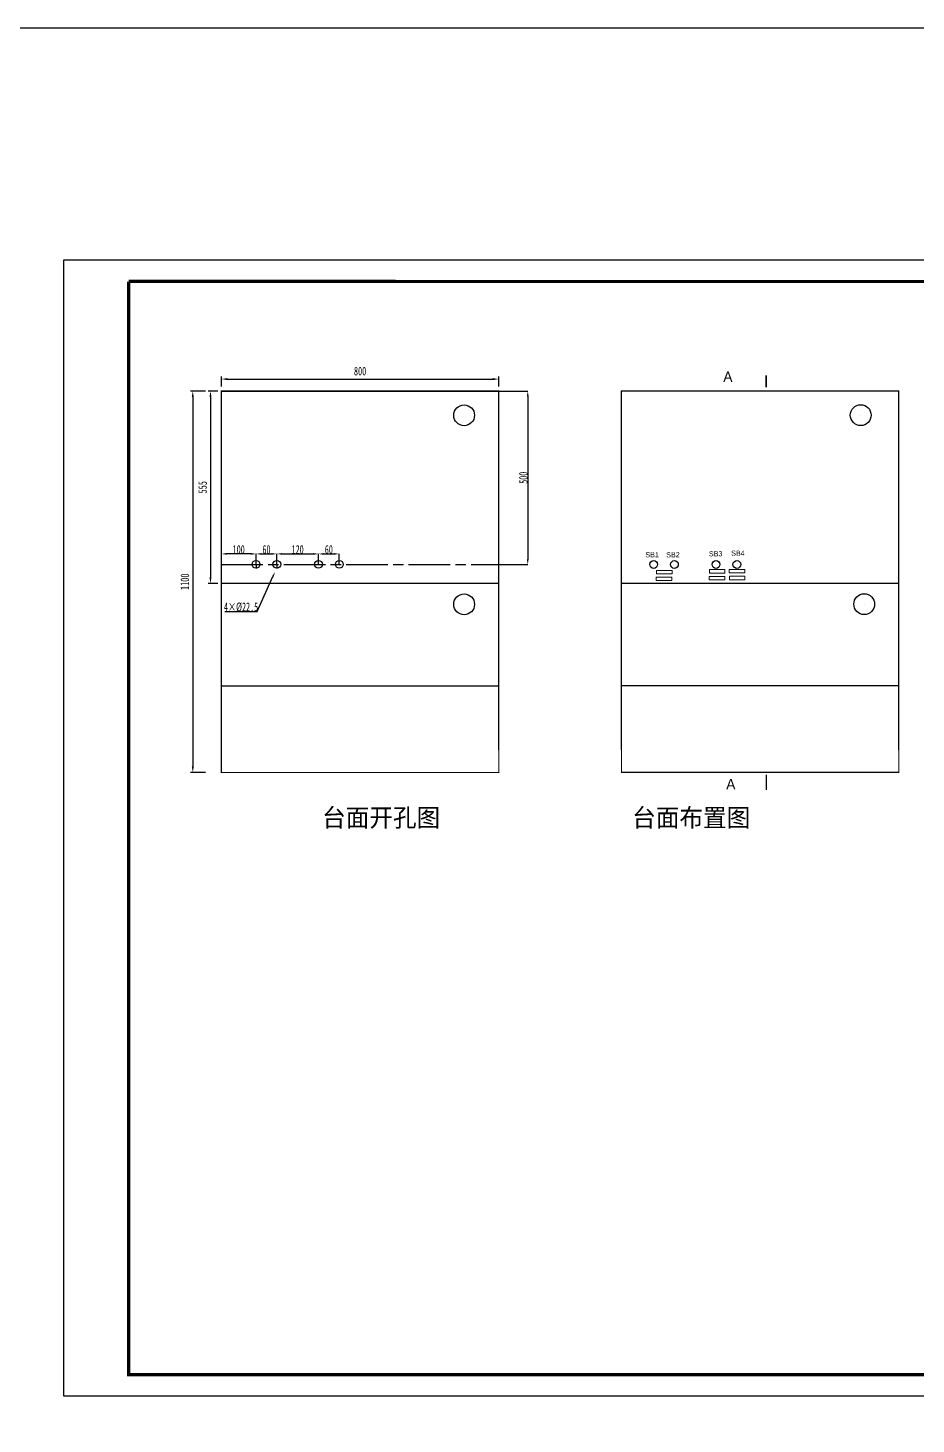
# Model space of a CAD drawing. Extents: x -6428 to 12983, y -8159 to 7918.
# Drawn here: x -1696 to 865, y 3893 to 7918 of the extents above; entities that cross this region are included whole.
import ezdxf
from ezdxf.enums import TextEntityAlignment as Align

# ---------------------------------------------------------------- set-up
doc = ezdxf.new("R2010")
doc.units = 0
doc.header["$LTSCALE"] = 10
doc.header["$MEASUREMENT"] = 0
doc.header["$PDMODE"] = 32
doc.linetypes.add('AM_ISO08W050', pattern=[18, 12, -1.5, 3, -1.5])
doc.layers.get('Defpoints').update_dxf_attribs({"linetype": 'CONTINUOUS'})
doc.layers.add('AM_7', color=4, linetype='AM_ISO08W050', lineweight=25)
doc.layers.add('操作台', color=7, linetype='CONTINUOUS')
doc.layers.add('标准图框及表格', color=7, linetype='CONTINUOUS')
doc.styles.add('HZ', font='arial.ttf')
doc.styles.get("Standard").update_dxf_attribs({"font": '', "width": 0.65})
doc.styles.get('Standard').set_extended_font_data('SimSun')
doc.dimstyles.new('AM_ISO', dxfattribs={"dimtxt": 3.5, "dimasz": 2.5, "dimexe": 1, "dimexo": 1, "dimgap": 1.5, "dimtad": 1, "dimdsep": 46, "dimtxsty": 'Standard', "dimcen": 0, "dimclrd": 256, "dimclre": 256, "dimclrt": 2, "dimadec": 0, "dimazin": 2, "dimtp": 0.1, "dimtm": 0.1, "dimtfac": 0.71, "dimtdec": 3, "dimtmove": 0, "dimatfit": 3, "dimfxl": 0, "dimlwd": -1, "dimlwe": -1, "dimarcsym": 0})
doc.dimstyles.get("Standard").update_dxf_attribs({"dimtxt": 25, "dimasz": 15, "dimexe": 0.18, "dimexo": 0.0625, "dimgap": 0.09, "dimtad": 0, "dimtoh": 1, "dimdec": 0, "dimzin": 0, "dimdsep": 46, "dimtxsty": 'Standard', "dimcen": 0.09, "dimadec": 0, "dimazin": 0, "dimtfac": 1, "dimtdec": 0, "dimtofl": 0, "dimtmove": 0, "dimatfit": 3, "dimfxl": 0, "dimtolj": 1, "dimtzin": 0, "dimarcsym": 0})
doc.dimstyles.new('STANDARD$0', dxfattribs={"dimtxt": 25, "dimasz": 15, "dimexe": 0.18, "dimexo": 0.0625, "dimgap": 0.09, "dimtad": 0, "dimtoh": 1, "dimdec": 0, "dimzin": 0, "dimdsep": 46, "dimtxsty": 'Standard', "dimcen": 0.09, "dimadec": 0, "dimazin": 0, "dimtfac": 1, "dimtdec": 0, "dimtofl": 0, "dimtmove": 0, "dimatfit": 3, "dimfxl": 0, "dimtolj": 1, "dimtzin": 0, "dimarcsym": 0})
pattern_1 = [(44.99999999999999, (62644.0067448291, -8867.199472524246), (-0.0585086954904412, 0.0585086954904411), [])]

# ---------------------------------------------------------------- blocks, each defined once
blk = doc.blocks.new('A4横图框')
at = {"layer": '标准图框及表格'}
h = blk.add_hatch(dxfattribs=at)
h.set_pattern_fill('ANSI31', color=5, scale=0.6619503254347141, style=0)
h.set_pattern_definition(pattern_1)
edge = h.paths.add_edge_path()
edge.add_arc((172.0496336600836, 30.69212609582466), 4.385420906004984, 238.1092081981574, 291.6531626184828)
edge.add_line((173.6677973982941, 26.61616453574824), (171.196811844281, 24.96342290218163))
edge.add_arc((159.3070898954674, 24.3208542135166), 10.7566927883141, 346.3915348661823, 374.2500326978036)
edge.add_line((169.7618019691645, 21.78995808790059), (171.9104852834489, 23.56403812982753))
edge.add_line((171.4204084507573, 24.1656820832199), (171.8022310894366, 24.1166197839688))
edge.add_spline(control_points=[(171.9076070613291, 23.5612403362524), (171.9782900895288, 23.62994398235459), (172.1063522407994, 23.75441992713461), (172.0982616688188, 24.08853178891007), (171.9041487548593, 24.10756342964889), (171.8004776051012, 24.11772778213201)], knot_values=[0, 0, 0, 0, 0.4839426457554279, 0.8767979790800492, 1.327118297953632, 1.327118297953632, 1.327118297953632, 1.327118297953632], weights=[1, 1, 1, 1, 1, 1], degree=3, periodic=0)
edge.add_spline(control_points=[(171.1960063120995, 24.96162603088887), (171.1383141229226, 24.91365774510486), (171.0341186915675, 24.8270242458879), (170.9598882847849, 24.7139107687239), (170.9267586692795, 24.6634273324584)], knot_values=[0, 0, 0, 0, 0.3714719093679447, 0.6708997588589845, 0.6708997588589845, 0.6708997588589845, 0.6708997588589845], weights=[1, 1, 1, 1, 1], degree=3, periodic=0)
edge.add_spline(control_points=[(171.0177855927386, 24.80139777460717), (170.9739837601, 24.75182568643358), (170.8874405854212, 24.63411966883577), (170.9097232617123, 24.3685217488732), (171.1438352137548, 24.19634813917073), (171.3287228371982, 24.17648276396212), (171.4184515092992, 24.16684180637679)], knot_values=[0.7541598914195891, 0.7541598914195891, 0.7541598914195891, 0.7541598914195891, 1.341857983071981, 2.043049761279585, 2.907443457733577, 3.722510221717078, 3.722510221717078, 3.722510221717078, 3.722510221717078], weights=[1, 1, 1, 1, 1, 1, 1], degree=3, periodic=0)
h = blk.add_hatch(dxfattribs=at)
h.set_pattern_fill('ANSI31', color=3, scale=0.6619503254347141, style=0)
h.set_pattern_definition(pattern_1)
edge = h.paths.add_edge_path()
edge.add_line((172.3049198977887, 24.52368860467541), (172.721034344714, 24.47090439472086))
edge.add_spline(control_points=[(172.1916602588671, 25.0804680907735), (172.1209772306528, 25.01176444467858), (171.9929150793969, 24.88728849988405), (172.0010056513629, 24.55317663812311), (172.1951185653369, 24.534144997377), (172.2987897150951, 24.52398064490117)], knot_values=[0, 0, 0, 0, 0.4839426457555314, 0.8767979790801576, 1.327118297953697, 1.327118297953697, 1.327118297953697, 1.327118297953697], weights=[1, 1, 1, 1, 1, 1], degree=3, periodic=0)
edge.add_line((174.3374653510318, 26.85175033912531), (172.1887820367474, 25.07767029719838))
edge.add_spline(control_points=[(173.1119433092453, 23.87664749850082), (173.1429732385941, 23.9160490896524), (173.2103720449149, 24.02492790509717), (173.1895440584403, 24.27318667815998), (172.9554321064269, 24.44536028784789), (172.7705444829544, 24.46522566305651), (172.6808158108824, 24.47486662065639)], knot_values=[0.8947336582581218, 0.8947336582581218, 0.8947336582581218, 0.8947336582581218, 1.341857983071981, 2.043049761279585, 2.907443457733577, 3.722510221717078, 3.722510221717078, 3.722510221717078, 3.722510221717078], weights=[1, 1, 1, 1, 1, 1, 1], degree=3, periodic=0)
edge.add_line((173.0325647221971, 23.79264395867943), (173.1243460055912, 23.89147256635482))
edge.add_line((172.905024764018, 23.67952689414087), (173.0325647221971, 23.79264395867212))
edge.add_line((170.431469921873, 22.02554389127766), (172.9024554758862, 23.67828552484428))
edge.add_arc((172.0496336600836, 17.94958233120851), 4.385420906004984, 58.1092081981576, 111.6531626184829)
edge.add_arc((184.7921774246996, 24.3208542135166), 10.7566927883141, 166.3915348661824, 194.2500326978025)
at = {"layer": '标准图框及表格', "color": 7}
for p, q in [((0.0013954609912616, 210.0032846437229), (297.0014441308175, 210.0032846437229)), ((0.0013954609912616, 0.0032502307208233), (0.0013954609912616, 210.0032846437229)), ((297.0014441308175, 210.0032846437229), (297.0014441308175, 0.0032502307208233)), ((217.7550332142755, 4.003284256038056), (217.7550332142755, 27.83661758936654)), ((279.9469701136921, 21.33661758936654), (279.9469701136921, 27.83661758936654)), ((168.1328066468058, 21.33661758936654), (292.9334290521556, 21.33661758936654)), ((185.6449392240147, 4.003284256038056), (185.6449392240292, 21.33661758936654)), ((203.0006413213422, 4.003284256038056), (203.0006413213568, 21.33661758936654)), ((168.1328066468058, 17.00328425603806), (217.7550332142755, 17.00328425603806)), ((168.1328066468058, 12.66995092270957), (292.9334290521556, 12.66995092270957)), ((231.4498319004824, 4.003284256038056), (231.4498319004824, 12.66995092270957)), ((168.1328066468058, 8.336617589373816), (292.9334290521556, 8.336617589373816)), ((241.4270588527042, 4.003284256038056), (241.4270588527042, 8.336617589373816)), ((268.120108647513, 4.003284256038056), (268.120108647513, 8.336617589373816)), ((168.1328066468058, 4.003284256038056), (292.9334290521556, 4.003284256038056)), ((297.0014441308175, 0.0032502307208233), (0.0013954609912616, 0.0032502307208233))]:
    blk.add_line(p, q, dxfattribs=at)
for points, const_width in [([(12.00143194437442, 206.0152988131507), (293.0014441308175, 206.0032506184056), (293.0014441308175, 4.003284256038056), (12.00143194437442, 4.003284256038056), (12.00143194437442, 206.0032506184056)], 0.6000000983228672), ([(292.9334290521556, 27.83661758937381), (168.1328066468058, 27.83661758937381), (168.1328066468058, 4.003284256038056)], 0.65)]:
    blk.add_lwpolyline(points, dxfattribs=dict(at, const_width=const_width))
at = {"layer": '标准图框及表格', "color": 5, "style": 'HZ'}
for s, p in [('pgqh', (170.0333635432534, 25.80304024583023)), ('hollilas', (170.0466366199025, 23.71374969515312))]:
    blk.add_text(s, height=0.4136785714285714, dxfattribs=at).set_placement(p)
at = {"layer": '标准图框及表格', "color": 7, "style": 'HZ'}
for s, height, width, p in [('杭州和利时自动化有限公司', 2.7, 0.95, (174.9285941560083, 23.02911227819135)), ('工艺会签', 2.449999999999999, 0.85, (170.7212873600156, 4.927898099951165))]:
    blk.add_text(s, height=height, dxfattribs=dict(at, width=width)).set_placement(p)
at = {"layer": '标准图框及表格', "color": 3, "style": 'HZ'}
for s, height, p in [('auto', 0.6894642857142859, (172.1807441825285, 24.64895443542486)), ('hollysys', 0.3447321428571429, (172.3103532946761, 22.62004550448043))]:
    blk.add_text(s, height=height, dxfattribs=at).set_placement(p)
at = {"layer": '标准图框及表格', "color": 7, "style": 'HZ'}
for s, height, p in [('设     计', 2.449999999999999, (170.7212873600156, 17.92789809995847)), ('审     核', 2.449999999999999, (170.7212873600156, 13.59456476662271)), ('批     准', 2.449999999999999, (170.7212873600119, 9.261231433286953)), ('图   号', 2.399999999999999, (219.3988483406183, 9.450548544822992)), ('版   次', 2.399999999999999, (219.3988483406183, 5.117215211487234))]:
    blk.add_text(s, height=height, dxfattribs=at).set_placement(p)
at = {"layer": '标准图框及表格', "color": 7, "style": 'HZ', "flags": 8}
for tag, height, width, p in [('工程名称', 2.892696969694902, 0.65, (247.8353315485956, 22.94014901757174)), ('图纸名称', 3.499999999999999, 0.9, (252.2228085267316, 14.87880182043022))]:
    blk.add_attdef(tag, text='', height=height, dxfattribs=dict(at, width=width)).set_placement(p, align=Align.CENTER)
blk.add_attdef('设计阶段', text='', height=2.299999999999999, dxfattribs=at).set_placement((286.3714665038433, 23.54666542107214), align=Align.CENTER)
for tag, p, height in [('设计人', (188.2334199372244, 17.92789809995847), 2.449999999999999), ('审核人', (188.2334199372099, 13.59456476662271), 2.449999999999999), ('会签人', (188.2334199372099, 9.2612314332942), 2.449999999999999), ('版次', (234.8449582635331, 5.117215211487234), 2.399999999999999), ('第几页共几页', (243.0562623004216, 4.991982186801863), 2.399999999999999), ('批准人', (188.2334199371953, 4.927898099958441), 2.449999999999999)]:
    blk.add_attdef(tag, p, '', height=height, dxfattribs=at)
for tag, p, height, width in [('设计时间', (204.6762329055318, 17.92789809995847), 2.299999999999999, 0.95), ('审核时间', (204.6762329055318, 13.59456476662998), 2.299999999999999, 0.95), ('会签时间', (204.6762329055172, 9.2612314332942), 2.299999999999999, 0.95), ('图纸编号', (238.2096247235004, 9.144936985527348), 2.531109848483039, 0.9), ('批准时间', (204.6762329055172, 4.927898099958441), 2.299999999999999, 0.95), ('图纸标准', (269.3453519223485, 5.193019987101081), 2.169522727271176, 0.8)]:
    blk.add_attdef(tag, p, '', height=height, dxfattribs=dict(at, width=width))
blk = doc.blocks.new('*D85')
at = {"layer": 'Defpoints', "color": 0}
for p in [(-1176.706300190253, 6871.016141784481), (-1220.320682376281, 5771.21614178448), (-1176.706300190253, 5771.21614178448)]:
    blk.add_point(p, dxfattribs=at)
at = {"layer": '操作台'}
for p, q in [((-1183.706300190253, 6871.016141784481), (-1227.320682376281, 6871.016141784481)), ((-1220.320682376281, 6853.516141784481), (-1220.320682376281, 5788.71614178448)), ((-1183.706300190253, 5771.21614178448), (-1227.320682376281, 5771.21614178448))]:
    blk.add_line(p, q, dxfattribs=at)
for points in [[(-1217.404015709614, 6853.516141784481), (-1223.237349042948, 6853.516141784481), (-1220.320682376281, 6871.016141784481)], [(-1223.237349042948, 5788.71614178448), (-1217.404015709614, 5788.71614178448), (-1220.320682376281, 5771.21614178448)]]:
    blk.add_solid(points, dxfattribs=at)
at = {"layer": '操作台', "color": 7, "insert": (-1243.070682376281, 6321.116141784481), "char_height": 24.5, "attachment_point": 5, "rotation": 90}
blk.add_mtext('1100', dxfattribs=at)
blk = doc.blocks.new('*D86')
at = {"layer": 'Defpoints', "color": 0}
for p in [(-337.9858782017982, 6905.457919173891), (-1137.985878201798, 6877.049387761695), (-337.9858782017982, 6877.049387761695)]:
    blk.add_point(p, dxfattribs=at)
at = {"layer": '操作台'}
for p, q in [((-1137.985878201798, 6884.049387761695), (-1137.985878201798, 6912.457919173891)), ((-1120.485878201798, 6905.457919173891), (-355.4858782017982, 6905.457919173891)), ((-337.9858782017982, 6884.049387761695), (-337.9858782017982, 6912.457919173891))]:
    blk.add_line(p, q, dxfattribs=at)
for points in [[(-1120.485878201798, 6908.374585840558), (-1120.485878201798, 6902.541252507224), (-1137.985878201798, 6905.457919173891)], [(-355.4858782017982, 6902.541252507224), (-355.4858782017982, 6908.374585840558), (-337.9858782017982, 6905.457919173891)]]:
    blk.add_solid(points, dxfattribs=at)
at = {"layer": '操作台', "color": 7, "insert": (-737.9858782017981, 6928.207919173891), "char_height": 24.5, "attachment_point": 5}
blk.add_mtext('800', dxfattribs=at)
blk = doc.blocks.new('*D87')
at = {"layer": 'Defpoints', "color": 0}
for p in [(-1140.778124273896, 6871.016141784481), (-1169.319413921599, 6316.016141784481), (-1140.778124273896, 6316.016141784481)]:
    blk.add_point(p, dxfattribs=at)
at = {"layer": '操作台'}
for p, q in [((-1147.778124273896, 6871.016141784481), (-1176.319413921599, 6871.016141784481)), ((-1169.319413921599, 6853.516141784481), (-1169.319413921599, 6333.516141784481)), ((-1147.778124273896, 6316.016141784481), (-1176.319413921599, 6316.016141784481))]:
    blk.add_line(p, q, dxfattribs=at)
for points in [[(-1166.402747254932, 6853.516141784481), (-1172.236080588266, 6853.516141784481), (-1169.319413921599, 6871.016141784481)], [(-1172.236080588266, 6333.516141784481), (-1166.402747254932, 6333.516141784481), (-1169.319413921599, 6316.016141784481)]]:
    blk.add_solid(points, dxfattribs=at)
at = {"layer": '操作台', "color": 7, "insert": (-1192.069413921599, 6593.516141784481), "char_height": 24.5, "attachment_point": 5, "rotation": 90}
blk.add_mtext('555', dxfattribs=at)
blk = doc.blocks.new('*D88')
at = {"layer": 'Defpoints', "color": 0}
for p in [(-977.9858782018013, 6401.393405426947), (-1037.985878201801, 6371.164891784482), (-977.9858782018013, 6371.164891784482)]:
    blk.add_point(p, dxfattribs=at)
at = {"layer": '操作台', "color": 0, "linetype": 'Continuous', "lineweight": -2}
for p, q in [((-1037.985878201801, 6371.227391784482), (-1037.985878201801, 6401.573405426947)), ((-1022.985878201801, 6401.393405426947), (-992.9858782018013, 6401.393405426947)), ((-977.9858782018013, 6371.227391784482), (-977.9858782018013, 6401.573405426947))]:
    blk.add_line(p, q, dxfattribs=at)
at = {"layer": '操作台', "color": 0}
for points in [[(-1022.985878201801, 6403.893405426948), (-1022.985878201801, 6398.893405426948), (-1037.985878201801, 6401.393405426947)], [(-992.9858782018013, 6398.893405426948), (-992.9858782018013, 6403.893405426948), (-977.9858782018013, 6401.393405426947)]]:
    blk.add_solid(points, dxfattribs=at)
at = {"layer": '操作台', "color": 0, "lineweight": 5, "insert": (-1007.985878201801, 6413.983405426947), "char_height": 25, "attachment_point": 5}
blk.add_mtext('\\A1;60', dxfattribs=at)
blk = doc.blocks.new('*D89')
at = {"layer": 'Defpoints', "color": 0}
for p in [(-978.6547677204376, 6360.24700418462), (-983.2479570978392, 6349.977383386204)]:
    blk.add_point(p, dxfattribs=at)
at = {"layer": '操作台', "color": 0, "lineweight": -2}
for p, q in [((-978.7447677204376, 6360.24700418462), (-978.5647677204375, 6360.24700418462)), ((-978.6547677204376, 6360.15700418462), (-978.6547677204376, 6360.33700418462)), ((-1034.437459436222, 6235.526021885356), (-989.3722096010428, 6336.284555654978)), ((-1127.784403880667, 6235.526021885356), (-1034.437459436222, 6235.526021885356))]:
    blk.add_line(p, q, dxfattribs=at)
at = {"layer": '操作台', "color": 0}
blk.add_solid([(-987.0900716458386, 6335.263846904444), (-991.6543475562469, 6337.305264405512), (-983.2479570978392, 6349.977383386204)], dxfattribs=at)
at = {"layer": '操作台', "color": 0, "insert": (-1081.155931658445, 6248.116021885357), "char_height": 25, "attachment_point": 5}
blk.add_mtext('\\A1;4×%%c22.5', dxfattribs=at)
blk = doc.blocks.new('*D90')
at = {"layer": 'Defpoints', "color": 0}
for p in [(-1137.985878201798, 6401.393405426947), (-1137.985878201798, 6401.393405426947), (-1037.985878201801, 6401.393405426947)]:
    blk.add_point(p, dxfattribs=at)
at = {"layer": '操作台', "color": 0, "lineweight": -2}
for p, q in [((-1137.985878201798, 6401.455905426947), (-1137.985878201798, 6401.573405426947)), ((-1052.985878201801, 6401.393405426947), (-1122.985878201798, 6401.393405426947)), ((-1037.985878201801, 6401.455905426948), (-1037.985878201801, 6401.573405426947))]:
    blk.add_line(p, q, dxfattribs=at)
at = {"layer": '操作台', "color": 0}
for points in [[(-1122.985878201798, 6403.893405426948), (-1122.985878201798, 6398.893405426948), (-1137.985878201798, 6401.393405426947)], [(-1052.985878201801, 6398.893405426948), (-1052.985878201801, 6403.893405426948), (-1037.985878201801, 6401.393405426947)]]:
    blk.add_solid(points, dxfattribs=at)
at = {"layer": '操作台', "color": 0, "insert": (-1087.985878201799, 6413.983405426947), "char_height": 25, "attachment_point": 5}
blk.add_mtext('\\A1;100', dxfattribs=at)
blk = doc.blocks.new('*D91')
at = {"layer": 'Defpoints', "color": 0}
for p in [(-337.9858782017982, 6871.016141784481), (-367.5748408309246, 6370.953641784481), (-254.5091363930351, 6370.953641784481)]:
    blk.add_point(p, dxfattribs=at)
at = {"layer": '操作台', "color": 0, "lineweight": -2}
for p, q in [((-337.9233782017982, 6871.016141784481), (-254.3291363930351, 6871.016141784481)), ((-254.5091363930351, 6856.016141784481), (-254.5091363930351, 6385.953641784482)), ((-367.5123408309246, 6370.953641784481), (-254.3291363930351, 6370.953641784481))]:
    blk.add_line(p, q, dxfattribs=at)
at = {"layer": '操作台', "color": 0}
for points in [[(-252.0091363930351, 6856.016141784481), (-257.0091363930351, 6856.016141784481), (-254.5091363930351, 6871.016141784481)], [(-257.0091363930351, 6385.953641784482), (-252.0091363930351, 6385.953641784482), (-254.5091363930351, 6370.953641784481)]]:
    blk.add_solid(points, dxfattribs=at)
at = {"layer": '操作台', "color": 0, "insert": (-267.0991363930351, 6620.98489178448), "char_height": 25, "attachment_point": 5, "rotation": 90}
blk.add_mtext('\\A1;500', dxfattribs=at)
blk = doc.blocks.new('*D93')
at = {"layer": 'Defpoints', "color": 0}
for p in [(-857.985878201801, 6401.393405426943), (-977.9858782018013, 6371.164891784481), (-857.985878201801, 6371.164891784481)]:
    blk.add_point(p, dxfattribs=at)
at = {"layer": '操作台', "color": 0, "linetype": 'Continuous', "lineweight": -2}
for p, q in [((-977.9858782018013, 6371.227391784482), (-977.9858782018013, 6401.573405426943)), ((-962.9858782018013, 6401.393405426943), (-872.9858782018011, 6401.393405426943)), ((-857.985878201801, 6371.227391784482), (-857.985878201801, 6401.573405426943))]:
    blk.add_line(p, q, dxfattribs=at)
at = {"layer": '操作台', "color": 0}
for points in [[(-962.9858782018013, 6403.893405426943), (-962.9858782018013, 6398.893405426942), (-977.9858782018013, 6401.393405426943)], [(-872.9858782018011, 6398.893405426942), (-872.9858782018011, 6403.893405426943), (-857.985878201801, 6401.393405426943)]]:
    blk.add_solid(points, dxfattribs=at)
at = {"layer": '操作台', "color": 0, "lineweight": 5, "insert": (-917.9858782018013, 6413.983405426943), "char_height": 25, "attachment_point": 5}
blk.add_mtext('\\A1;120', dxfattribs=at)
blk = doc.blocks.new('*D94')
at = {"layer": 'Defpoints', "color": 0}
for p in [(-797.9858782018011, 6401.393405426943), (-857.985878201801, 6371.164891784481), (-797.9858782018011, 6371.164891784481)]:
    blk.add_point(p, dxfattribs=at)
at = {"layer": '操作台', "color": 0, "linetype": 'Continuous', "lineweight": -2}
for p, q in [((-857.985878201801, 6371.227391784482), (-857.985878201801, 6401.573405426943)), ((-842.9858782018013, 6401.393405426943), (-812.9858782018011, 6401.393405426943)), ((-797.9858782018011, 6371.227391784482), (-797.9858782018011, 6401.573405426943))]:
    blk.add_line(p, q, dxfattribs=at)
at = {"layer": '操作台', "color": 0}
for points in [[(-842.9858782018013, 6403.893405426943), (-842.9858782018013, 6398.893405426942), (-857.985878201801, 6401.393405426943)], [(-812.9858782018011, 6398.893405426942), (-812.9858782018011, 6403.893405426943), (-797.9858782018011, 6401.393405426943)]]:
    blk.add_solid(points, dxfattribs=at)
at = {"layer": '操作台', "color": 0, "lineweight": 5, "insert": (-827.9858782018013, 6413.983405426943), "char_height": 25, "attachment_point": 5}
blk.add_mtext('\\A1;60', dxfattribs=at)

msp = doc.modelspace()

# ---------------------------------------------------------------- linework, layer by layer
at = {"layer": 'AM_7'}
for p, q in [((-1137.985878201798, 6370.953641784482), (-338.7682190928026, 6370.953641784482)), ((-1037.985878201798, 6371.164891784481), (-1037.985878201798, 6359.804891784481)), ((-977.9858782018013, 6371.164891784481), (-977.9858782018013, 6382.524891784481)), ((-977.9858782018013, 6371.164891784481), (-977.9858782018013, 6359.804891784481))]:
    msp.add_line(p, q, dxfattribs=at)
at = {"layer": '操作台'}
for p, q in [((432.6273383217485, 6882.007599091216), (432.6273383217485, 6915.451387850407)), ((432.6273383217485, 6915.451387850407), (432.6273383217485, 6882.007599091216)), ((-337.9858782017982, 6316.016141784481), (-1137.985878201798, 6316.016141784481)), ((815.4811423311858, 6316.478965294095), (15.48114233118576, 6316.478965294095)), ((432.6273383217483, 5764.131786655191), (432.6273383217483, 5730.687997896)), ((432.6273383217485, 5754.957070914499), (432.6273383217485, 5721.513282155306))]:
    msp.add_line(p, q, dxfattribs=at)
at = {"layer": '操作台', "color": 3, "linetype": 'Continuous'}
for p, q in [((-1137.985878201798, 5836.21614178448), (-1137.985878201798, 6871.016141784481)), ((-1137.985878201798, 6871.016141784481), (-337.9858782017982, 6871.016141784481)), ((-337.9858782017982, 5836.21614178448), (-337.9858782017982, 6871.016141784481)), ((15.48114233118576, 5836.678965294095), (15.48114233118576, 6871.478965294095)), ((15.48114233118576, 6871.478965294095), (815.4811423311858, 6871.478965294095)), ((815.4811423311858, 5836.678965294095), (815.4811423311858, 6871.478965294095))]:
    msp.add_line(p, q, dxfattribs=at)
at = {"layer": '操作台', "linetype": 'Continuous', "lineweight": 5}
for p, q in [((705.3911423311856, 6801.478965294095), (705.5711423311858, 6801.478965294095)), ((705.4811423311858, 6801.388965294095), (705.4811423311858, 6801.568965294095)), ((715.3911423311856, 6256.478965294095), (715.5711423311859, 6256.478965294095)), ((715.3911423311856, 6256.478965294095), (715.5711423311859, 6256.478965294095)), ((715.4811423311858, 6256.388965294095), (715.4811423311858, 6256.568965294096)), ((715.4811423311858, 6256.388965294095), (715.4811423311858, 6256.568965294096))]:
    msp.add_line(p, q, dxfattribs=at)
at = {"layer": '操作台', "color": 7}
for p, q in [((-1137.985878201798, 6021.21614178448), (-337.9858782017982, 6021.21614178448)), ((15.48114233118576, 6021.678965294095), (815.4811423311858, 6021.678965294095))]:
    msp.add_line(p, q, dxfattribs=at)
at = {"layer": '操作台', "color": 1}
msp.add_lwpolyline([(-1960.534827907701, 7917.811822124291), (3112.040245088196, 7917.811822124291), (3112.040245088196, -8159.118819149087), (-1960.534827907701, -8159.118819149087)], close=True, dxfattribs=at)
at = {"layer": '操作台', "flags": 128}
for points in [[(432.6273383217485, 6916.189341980906, 0, 0, 0), (394.6441111465501, 6916.189341980906, 10, 0, 0), (353.6622081417299, 6916.189341980906, 0, 0, 0)], [(432.6273383217485, 5720.77532802481, 0, 0, 0), (394.6441111465501, 5720.77532802481, 10, 0, 0), (353.6622081417299, 5720.77532802481, 0, 0, 0)]]:
    msp.add_lwpolyline(points, format="xyseb", dxfattribs=at)
at = {"layer": '操作台', "const_width": 3, "flags": 128}
for points in [[(-1137.985878201798, 6871.016141784481), (-337.9858782017982, 6871.016141784481), (-337.9858782017982, 5771.21614178448), (-1137.985878201798, 5771.21614178448), (-1137.985878201798, 6871.016141784481)], [(15.48114233118576, 6871.478965294095), (815.4811423311858, 6871.478965294095), (815.4811423311858, 5771.678965294095), (15.48114233118576, 5771.678965294095), (15.48114233118576, 6871.478965294095)], [(15.48114233118576, 6871.478965294095), (815.4811423311858, 6871.478965294095), (815.4811423311858, 5771.678965294095), (15.48114233118576, 5771.678965294095), (15.48114233118576, 6871.478965294095)]]:
    msp.add_lwpolyline(points, dxfattribs=at)
at = {"layer": '操作台', "linetype": 'Continuous', "lineweight": 5}
for points in [[(116.1309509132775, 6324.626277795654), (161.1309734132769, 6324.626277795654), (161.1309734132769, 6334.626282795654), (116.1309509132775, 6334.626282795654)], [(116.335062044011, 6344.05497965078), (161.3350845440104, 6344.05497965078), (161.3350845440104, 6354.05498465078), (116.335062044011, 6354.05498465078)], [(268.8744699854656, 6326.207942552119), (313.874492485465, 6326.207942552119), (313.874492485465, 6336.207947552119), (268.8744699854656, 6336.207947552119)], [(269.0696556906046, 6346.046097857278), (314.069678190604, 6346.046097857278), (314.069678190604, 6356.046102857276), (269.0696556906046, 6356.046102857276)], [(326.5654112020643, 6346.670431074698), (371.5654337020637, 6346.670431074698), (371.5654337020637, 6356.670436074697), (326.5654112020643, 6356.670436074697)], [(326.6478940094025, 6326.998774930351), (371.647916509402, 6326.998774930351), (371.647916509402, 6336.998779930351), (326.6478940094025, 6336.998779930351)]]:
    msp.add_lwpolyline(points, close=True, dxfattribs=at)
at = {"layer": '操作台', "color": 7, "linetype": 'Continuous'}
for centre in [(-437.9858782017982, 6801.016141784481), (705.4811423311858, 6801.478965294095), (-437.9858782017982, 6256.016141784481), (715.4811423311858, 6256.478965294095)]:
    msp.add_circle(centre, 30, dxfattribs=at)
at = {"layer": '操作台', "linetype": 'Continuous'}
for centre in [(-1037.985878201801, 6371.164891784482), (-977.9858782018013, 6371.164891784482), (-857.985878201801, 6371.164891784481), (-797.9858782018011, 6371.164891784481), (108.3345009242996, 6370.953641784481), (168.3345009242996, 6370.953641784481), (288.3345394910921, 6370.953638865019), (348.3345394910921, 6370.953638865019)]:
    msp.add_circle(centre, 11.25, dxfattribs=at)

# ---------------------------------------------------------------- block references
at = {"layer": '标准图框及表格', "color": 7}
ref = msp.add_blockref('A4横图框', (-1592.445661758174, 3973.07652089165), dxfattribs=dict(at, xscale=15.6, yscale=15.6, zscale=15.6))
ref.add_attrib('工程名称', '埃塞俄比亚瓦尔凯特糖厂4×30MW机组电站DCS  ', dxfattribs={"color": 7, "height": 45.1261, "style": 'HZ', "width": 0.55}).set_placement((2297.485768245431, 4346.705472378037), align=Align.MIDDLE_CENTER)
ref.add_attrib('设计阶段', '施工图', dxfattribs={"color": 7, "height": 35.88, "style": 'HZ'}).set_placement((2874.949215701752, 4340.404501460374), align=Align.CENTER)
ref.add_attrib('设计人', '史丽红', (1343.99568926249, 4252.751731251009), dxfattribs={"color": 7, "height": 38.22, "style": 'HZ'})
ref.add_attrib('审核人', '潘丽君', (1343.995689262272, 4185.151731250967), dxfattribs={"color": 7, "height": 38.22000000000001, "style": 'HZ'})
ref.add_attrib('会签人', '王晓磊', (1343.995689262272, 4117.551731251042), dxfattribs={"color": 7, "height": 38.22000000000001, "style": 'HZ'})
ref.add_attrib('批准人', '张洁', (1343.995689262039, 4049.951731251007), dxfattribs={"color": 7, "height": 38.22000000000001, "style": 'HZ'})
ref.add_attrib('设计时间', '17.03.13', (1600.503571568086, 4252.751731251009), dxfattribs={"color": 7, "height": 35.88, "style": 'HZ', "width": 0.95})
ref.add_attrib('审核时间', '17.03.13', (1600.503571568086, 4185.151731251077), dxfattribs={"color": 7, "height": 35.88, "style": 'HZ', "width": 0.95})
ref.add_attrib('会签时间', '17.03.13', (1600.503571567867, 4117.551731251042), dxfattribs={"color": 7, "height": 35.88, "style": 'HZ', "width": 0.95})
ref.add_attrib('批准时间', '17.03.13', (1600.503571567867, 4049.951731251007), dxfattribs={"color": 7, "height": 35.88, "style": 'HZ', "width": 0.95})
ref.add_attrib('图纸标准', 'B17-P11-000931', (2609.341828230434, 4054.08763269044), dxfattribs={"color": 7, "height": 33.84455454543037, "style": 'HZ', "width": 0.8})
ref.add_attrib('图纸编号', 'BHE-17020007/01-C7-001-02', (2123.624483928375, 4115.737537865876), dxfattribs={"color": 7, "height": 39.48528000000001, "style": 'HZ', "width": 0.9})
ref.add_attrib('图纸名称', '1#操作台台面布置图', dxfattribs={"color": 7, "height": 54.6, "style": 'HZ', "width": 0.9}).set_placement((2342.230151258817, 4205.185829290363), align=Align.CENTER)
ref.add_attrib('第几页共几页', '第 1 页  共 1 页', (2199.232030128347, 4050.95144300576), dxfattribs={"color": 7, "height": 37.44, "style": 'HZ'})
ref.add_attrib('版次', 'B', (2071.13568715287, 4052.905078190874), dxfattribs={"color": 7, "height": 37.44, "style": 'HZ'})

# ---------------------------------------------------------------- texts
at = {"layer": '操作台', "style": 'HZ', "width": 0.95}
for s, height, p in [('A', 30, (322.5057767147846, 6912.389873549074)), ('A', 30, (330.8952725436721, 5737.470389161025)), ('台面开孔图', 52.5, (-677.1494599369333, 5642.100114541237)), ('台面布置图', 52.5, (216.8296646316439, 5642.100114541237))]:
    msp.add_text(s, height=height, dxfattribs=at).set_placement(p, align=Align.MIDDLE)
at = {"layer": '操作台', "style": 'HZ', "width": 0.9}
for s, p in [('SB1', (84.58756520280487, 6391.425428859378)), ('SB2', (144.5875652028048, 6391.425428859378)), ('SB3', (267.7068846796906, 6394.377341263075)), ('SB4', (331.9554278217406, 6396.027710730172))]:
    msp.add_text(s, height=15, dxfattribs=at).set_placement(p)

# ---------------------------------------------------------------- dimensions: what is measured, and where the dimension line sits
at = {"layer": '操作台', "color": 7}
dim = msp.add_linear_dim(base=(-337.9858782017982, 6905.457919173891), p1=(-1137.985878201798, 6877.049387761695), p2=(-337.9858782017982, 6877.049387761695), dimstyle='AM_ISO', override={"dimscale": 7, "dimclrt": 7, "dimtdec": 2}, dxfattribs=at)
dim.commit()
dim.dimension.update_dxf_attribs({"geometry": '*D86', "text_midpoint": (-737.9858782017981, 6928.207919173891)})
dim = msp.add_linear_dim(base=(-1220.320682376281, 5771.21614178448), p1=(-1176.706300190253, 6871.016141784481), p2=(-1176.706300190253, 5771.21614178448), angle=90, text='1100', dimstyle='AM_ISO', override={"dimscale": 7, "dimclrt": 7, "dimtdec": 2}, dxfattribs=at)
dim.commit()
dim.dimension.update_dxf_attribs({"geometry": '*D85', "text_midpoint": (-1243.070682376281, 6321.116141784481)})
dim = msp.add_linear_dim(base=(-1169.319413921599, 6316.016141784481), p1=(-1140.778124273896, 6871.016141784481), p2=(-1140.778124273896, 6316.016141784481), angle=90, dimstyle='AM_ISO', override={"dimscale": 7, "dimclrt": 7, "dimtdec": 2}, dxfattribs=at)
dim.commit()
dim.dimension.update_dxf_attribs({"geometry": '*D87', "text_midpoint": (-1192.069413921599, 6593.516141784481)})
at = {"layer": '操作台', "color": 3}
dim = msp.add_linear_dim(base=(-254.5091363930351, 6370.953641784481), p1=(-337.9858782017982, 6871.016141784481), p2=(-367.5748408309246, 6370.953641784481), angle=90, dimstyle='STANDARD$0', override={"dimtad": 1, "dimarcsym": 1}, dxfattribs=at)
dim.commit()
dim.dimension.update_dxf_attribs({"geometry": '*D91', "text_midpoint": (-254.5091363930351, 6620.98489178448), "dimtype": 160})
at = {"layer": '操作台'}
dim = msp.add_linear_dim(base=(-1137.985878201798, 6401.393405426947), p1=(-1037.985878201801, 6401.393405426947), p2=(-1137.985878201798, 6401.393405426947), dimstyle='STANDARD$0', override={"dimtad": 1, "dimarcsym": 1}, dxfattribs=at)
dim.commit()
dim.dimension.update_dxf_attribs({"geometry": '*D90', "text_midpoint": (-1087.985878201799, 6413.983405426947)})
at = {"layer": '操作台', "linetype": 'Continuous', "lineweight": 5}
for base, p1, p2, picture, middle in [((-977.9858782018013, 6401.393405426947), (-1037.985878201801, 6371.164891784482), (-977.9858782018013, 6371.164891784482), '*D88', (-1007.985878201801, 6413.983405426947)), ((-857.985878201801, 6401.393405426943), (-977.9858782018013, 6371.164891784481), (-857.985878201801, 6371.164891784481), '*D93', (-917.9858782018013, 6413.983405426943)), ((-797.9858782018011, 6401.393405426943), (-857.985878201801, 6371.164891784481), (-797.9858782018011, 6371.164891784481), '*D94', (-827.9858782018013, 6413.983405426943))]:
    dim = msp.add_linear_dim(base=base, p1=p1, p2=p2, dimstyle='STANDARD$0', override={"dimtad": 1, "dimtmove": 1, "dimarcsym": 1}, dxfattribs=at)
    dim.commit()
    dim.dimension.update_dxf_attribs({"geometry": picture, "text_midpoint": middle})
at = {"layer": '操作台', "color": 3}
dim = msp.add_radius_dim(center=(-978.6547677204376, 6360.24700418462), mpoint=(-983.2479570978392, 6349.977383386204), text='4×%%c22.5', dimstyle='Standard', override={"dimtad": 1, "dimarcsym": 1}, dxfattribs=at)
dim.commit()
dim.dimension.update_dxf_attribs({"geometry": '*D89', "text_midpoint": (-1034.437459436229, 6235.526021885356), "dimtype": 164})

doc.saveas('drawing.dxf')
